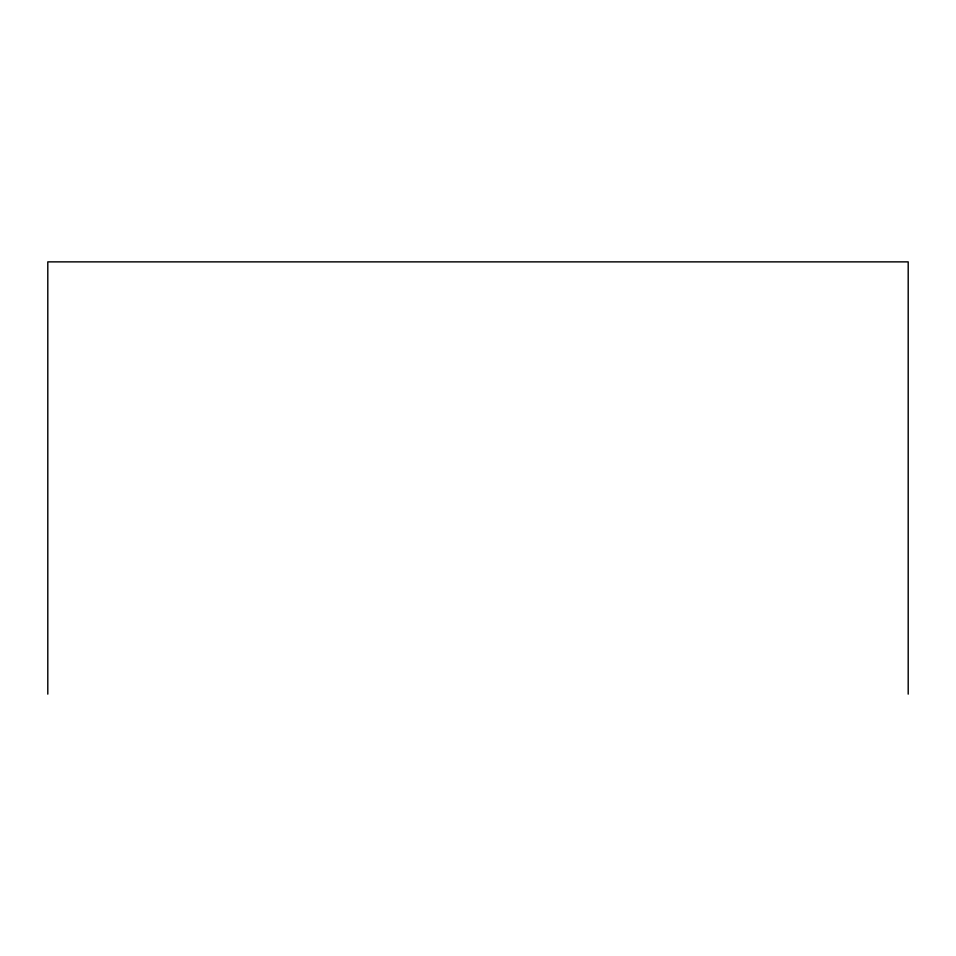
<?xml version="1.0" encoding="UTF-8"?>
<svg xmlns="http://www.w3.org/2000/svg" width="956" height="956" viewBox="0 0 956 956"><rect width="100%" height="100%" fill="white"/><g stroke="black" fill="none" stroke-linecap="round" stroke-linejoin="round"><path stroke-width="1.43" d="M908.2 694.128L908.2 261.872L47.8 261.872L47.8 694.128"/></g></svg>
